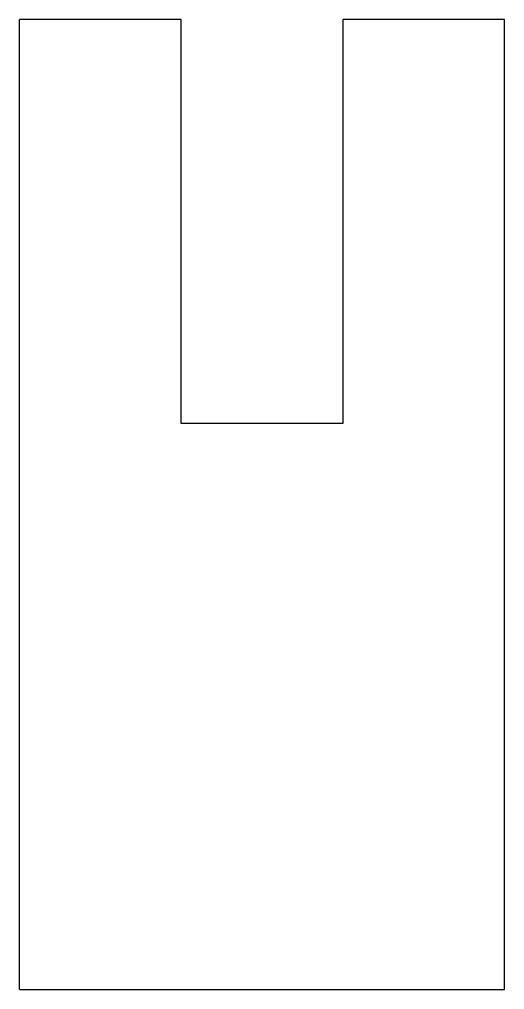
# Model space of a CAD drawing. Header units: centimetres. Extents: x 9.14 to 12.14, y 5.88 to 11.88.
import ezdxf

# ---------------------------------------------------------------- set-up
doc = ezdxf.new("R2010")
doc.units = ezdxf.units.CM
doc.layers.add('Mecanism de acțiune', color=35, linetype='Continuous')

msp = doc.modelspace()

# ---------------------------------------------------------------- linework, layer by layer
at = {"layer": 'Mecanism de acțiune'}
for p, q in [((9.1386, 5.8771), (9.1386, 11.8771)), ((10.1386, 11.8771), (9.1386, 11.8771)), ((10.1386, 9.3771), (10.1386, 11.8771)), ((12.1386, 11.8771), (11.1386, 11.8771)), ((11.1386, 11.8771), (11.1386, 9.3771)), ((12.1386, 5.8771), (12.1386, 11.8771)), ((11.1386, 9.3771), (10.1386, 9.3771)), ((9.1386, 5.8771), (12.1386, 5.8771))]:
    msp.add_line(p, q, dxfattribs=at)

doc.saveas('drawing.dxf')
